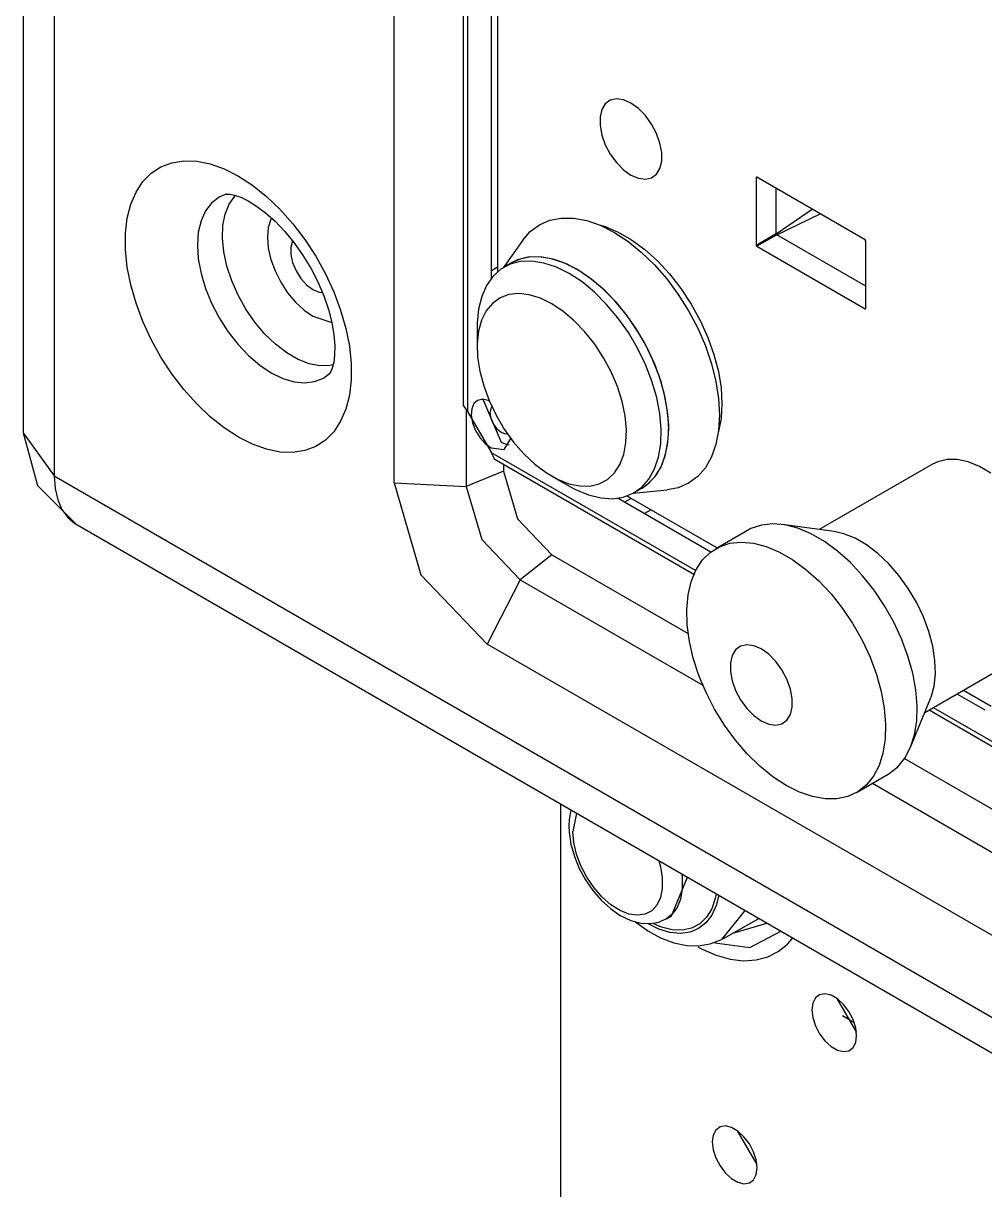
# Model space of a CAD drawing. Extents: x 0 to 258, y 0 to 184.
# Drawn here: x 0.47 to 7.3, y 57.42 to 65.7 of the extents above; entities that cross this region are included whole.
import ezdxf

# ---------------------------------------------------------------- set-up
doc = ezdxf.new("R2010")
doc.units = 0

msp = doc.modelspace()

# ---------------------------------------------------------------- linework, layer by layer
for p, q in [((0.472407, 72.099759), (0.472407, 62.793317)), ((0.692011, 71.793636), (0.692011, 62.487194)), ((3.106331, 62.438511), (3.106331, 70.114064)), ((3.59872, 69.763756), (3.59872, 62.986462)), ((3.628089, 69.72301), (3.628089, 62.945716)), ((3.796099, 68.531857), (3.796099, 63.942665)), ((3.842136, 68.558316), (3.842136, 63.969388)), ((4.643169, 65.155424), (4.607845, 65.129786)), ((4.687008, 65.165054), (4.643169, 65.155424)), ((4.736819, 65.158122), (4.687008, 65.165054)), ((4.789698, 65.134998), (4.736819, 65.158122)), ((4.84258, 65.097057), (4.789698, 65.134998)), ((4.58308, 65.089609), (4.570327, 65.037242)), ((4.607845, 65.129786), (4.58308, 65.089609)), ((4.892388, 65.04649), (4.84258, 65.097057)), ((4.570327, 65.037242), (4.570327, 64.975727)), ((4.570327, 64.975727), (4.58308, 64.908642)), ((4.936229, 64.986236), (4.892388, 65.04649)), ((4.971554, 64.919799), (4.936229, 64.986236)), ((4.58308, 64.908642), (4.607845, 64.839882)), ((4.996319, 64.851039), (4.971554, 64.919799)), ((4.607845, 64.839882), (4.643169, 64.773445)), ((5.009072, 64.783954), (4.996319, 64.851039)), ((1.528165, 64.712162), (1.61331, 64.725418)), ((1.61331, 64.725418), (1.704557, 64.722322)), ((1.704557, 64.722322), (1.800463, 64.702955)), ((4.643169, 64.773445), (4.687008, 64.713192)), ((4.996319, 64.670073), (5.009072, 64.722439)), ((5.009072, 64.722439), (5.009072, 64.783954)), ((1.322155, 64.57776), (1.38143, 64.637751)), ((1.38143, 64.637751), (1.450462, 64.682788)), ((1.450462, 64.682788), (1.528165, 64.712162)), ((1.800463, 64.702955), (1.89952, 64.667591)), ((1.89952, 64.667591), (2.000165, 64.616801)), ((4.687008, 64.713192), (4.736819, 64.662625)), ((4.736819, 64.662625), (4.789698, 64.624683)), ((4.971554, 64.629896), (4.996319, 64.670073)), ((1.273575, 64.503758), (1.322155, 64.57776)), ((2.000165, 64.616801), (2.10081, 64.551389)), ((2.10081, 64.551389), (2.19987, 64.472384)), ((4.789698, 64.624683), (4.84258, 64.601559)), ((4.84258, 64.601559), (4.892388, 64.594627)), ((4.892388, 64.594627), (4.936229, 64.604258)), ((4.936229, 64.604258), (4.971554, 64.629896)), ((5.681659, 64.608641), (5.680642, 64.606319)), ((5.684163, 64.608356), (5.680724, 64.606504)), ((5.680724, 64.606504), (5.680724, 64.124698)), ((5.684187, 64.608435), (5.681659, 64.608641)), ((6.454894, 64.163592), (5.684163, 64.608356)), ((1.236452, 64.416917), (1.273575, 64.503758)), ((1.912472, 64.488542), (1.863034, 64.466767)), ((1.912347, 64.488502), (1.919729, 64.489296)), ((1.912877, 64.488741), (1.912347, 64.488502)), ((1.919729, 64.489296), (1.93862, 64.488502)), ((1.934567, 64.41743), (1.974635, 64.47444)), ((1.93862, 64.488502), (1.972442, 64.481782)), ((1.972442, 64.481782), (2.016794, 64.466489)), ((1.974635, 64.47444), (1.980483, 64.480631)), ((2.19987, 64.472384), (2.295776, 64.381032)), ((5.822011, 64.20619), (5.822011, 64.528716)), ((1.211369, 64.318603), (1.236452, 64.416917)), ((1.809586, 64.425357), (1.766586, 64.369149)), ((1.863034, 64.466767), (1.809586, 64.425357)), ((1.906153, 64.347313), (1.934567, 64.41743)), ((2.016794, 64.466489), (2.069946, 64.440904)), ((2.069946, 64.440904), (2.129808, 64.404085)), ((2.129808, 64.404085), (2.194343, 64.355645)), ((1.198722, 64.210368), (1.211369, 64.318603)), ((1.766586, 64.369149), (1.73509, 64.299529)), ((1.89012, 64.265901), (1.906153, 64.347313)), ((2.194343, 64.355645), (2.261446, 64.295759)), ((2.231315, 64.311457), (2.2129, 64.251944)), ((2.235205, 64.319632), (2.231315, 64.311457)), ((2.295776, 64.381032), (2.387022, 64.278775)), ((4.139337, 64.271187), (4.213071, 64.303292)), ((4.213071, 64.303292), (4.294616, 64.31914)), ((4.294616, 64.31914), (4.382574, 64.318347)), ((4.382574, 64.318347), (4.475442, 64.301149)), ((5.822011, 64.20619), (6.077069, 64.381608)), ((5.825715, 64.200104), (6.135542, 64.347742)), ((1.73509, 64.299529), (1.715881, 64.21821)), ((1.886892, 64.175302), (1.89012, 64.265901)), ((2.2129, 64.251944), (2.206683, 64.182581)), ((2.261446, 64.295759), (2.328984, 64.225168)), ((2.328984, 64.225168), (2.394878, 64.145084)), ((2.387022, 64.278775), (2.472168, 64.167225)), ((4.02164, 64.162716), (4.074673, 64.223369)), ((4.074673, 64.223369), (4.139337, 64.271187)), ((4.475442, 64.301149), (4.571629, 64.267716)), ((4.563263, 64.271309), (4.607004, 64.258291)), ((4.571629, 64.267716), (4.66949, 64.218628)), ((4.607004, 64.258291), (4.700224, 64.219271)), ((1.198722, 64.093914), (1.198722, 64.210368)), ((1.715881, 64.21821), (1.709425, 64.127193)), ((1.896549, 64.077867), (1.886892, 64.175302)), ((2.206683, 64.182581), (2.2129, 64.106032)), ((2.385774, 64.155387), (2.373021, 64.112578)), ((2.385988, 64.155916), (2.385774, 64.155387)), ((2.394878, 64.145084), (2.457203, 64.057142)), ((2.472168, 64.167225), (2.549871, 64.048138)), ((4.021524, 64.162798), (3.881824, 63.966213)), ((4.66949, 64.218628), (4.767354, 64.154726)), ((4.700224, 64.219271), (4.79432, 64.164949)), ((4.767354, 64.154726), (4.863541, 64.077105)), ((4.79432, 64.164949), (4.887541, 64.09634)), ((5.822011, 64.20619), (5.680724, 64.124698)), ((5.825715, 64.200104), (5.684163, 64.118613)), ((6.458598, 63.834715), (5.825715, 64.200104)), ((6.458468, 64.157369), (6.454923, 64.163481)), ((6.458598, 63.675701), (6.458598, 64.157242)), ((1.211369, 63.971087), (1.198722, 64.093914)), ((1.709425, 64.127193), (1.715881, 64.028723)), ((1.918853, 63.976114), (1.896549, 64.077867)), ((2.2129, 64.106032), (2.231315, 64.025241)), ((2.373021, 64.112578), (2.373021, 64.060283)), ((2.373021, 64.060283), (2.385774, 64.002744)), ((2.457203, 64.057142), (2.514223, 63.963297)), ((4.863541, 64.077105), (4.956409, 63.987089)), ((4.887541, 64.09634), (4.978147, 64.014719)), ((5.680652, 64.124635), (5.684198, 64.118523)), ((5.684163, 64.118613), (6.454894, 63.673584)), ((1.715881, 64.028723), (1.73509, 63.925221)), ((1.953204, 63.872683), (1.918853, 63.976114)), ((2.231315, 64.025241), (2.261242, 63.943313)), ((2.385774, 64.002744), (2.410248, 63.94462)), ((2.549871, 64.048138), (2.618903, 63.923398)), ((3.930864, 63.990549), (3.865221, 63.955243)), ((3.941884, 64.000873), (3.888703, 63.970446)), ((4.004688, 64.009864), (3.930864, 63.990549)), ((3.983897, 64.021164), (3.941866, 64.00095)), ((4.001653, 64.027427), (3.941882, 64.000871)), ((4.057721, 64.040479), (3.983897, 64.021164)), ((4.077306, 64.042667), (4.001653, 64.027427)), ((4.085256, 64.012827), (4.004688, 64.009864)), ((4.138289, 64.043442), (4.057721, 64.040479)), ((4.159321, 64.041609), (4.077306, 64.042667)), ((4.171005, 63.99936), (4.085256, 64.012827)), ((4.224038, 64.029975), (4.138289, 64.043442)), ((4.246107, 64.024067), (4.159321, 64.041609)), ((4.260265, 63.96974), (4.171005, 63.99936)), ((4.313298, 64.000355), (4.224038, 64.029975)), ((4.335973, 63.990488), (4.246107, 64.024067)), ((4.404325, 63.955156), (4.313298, 64.000355)), ((4.427169, 63.941519), (4.335973, 63.990488)), ((4.956409, 63.987089), (5.044367, 63.886224)), ((4.978147, 64.014719), (5.064454, 63.921604)), ((1.236452, 63.843817), (1.211369, 63.971087)), ((1.73509, 63.925221), (1.766586, 63.819237)), ((2.261242, 63.943313), (2.301517, 63.863396)), ((2.410248, 63.94462), (2.444471, 63.890619)), ((2.444471, 63.890619), (2.485664, 63.845116)), ((2.514223, 63.963297), (2.564465, 63.865764)), ((2.618903, 63.923398), (2.678178, 63.79497)), ((3.809042, 63.904639), (3.763415, 63.839721)), ((3.842136, 63.969388), (3.796099, 63.942665)), ((3.796099, 63.942665), (3.797157, 63.890542)), ((3.865221, 63.955243), (3.809042, 63.904639)), ((3.842136, 63.969388), (3.842666, 63.937638)), ((4.351292, 63.924541), (4.260265, 63.96974)), ((4.442311, 63.864648), (4.351281, 63.924549)), ((4.351281, 63.924549), (4.351281, 63.924549)), ((4.495371, 63.895254), (4.404341, 63.955156)), ((4.517921, 63.878115), (4.427169, 63.941519)), ((4.584628, 63.821819), (4.495371, 63.895254)), ((5.064454, 63.921604), (5.144853, 63.818734)), ((1.273575, 63.714113), (1.236452, 63.843817)), ((1.766586, 63.819237), (1.809586, 63.713383)), ((1.998726, 63.77025), (1.953204, 63.872683)), ((2.301517, 63.863396), (2.350589, 63.788559)), ((2.485664, 63.845116), (2.530487, 63.811797)), ((2.530495, 63.811913), (2.575318, 63.793472)), ((2.564465, 63.865764), (2.606708, 63.767043)), ((3.763415, 63.839721), (3.729234, 63.761754)), ((4.531568, 63.791213), (4.442311, 63.864648)), ((4.606461, 63.801507), (4.517921, 63.878115)), ((4.670376, 63.736277), (4.584628, 63.821819)), ((5.044367, 63.886224), (5.125909, 63.776232)), ((5.144853, 63.818734), (5.217844, 63.708022)), ((2.054238, 63.671465), (1.998726, 63.77025)), ((2.350589, 63.788559), (2.406578, 63.72168)), ((2.575318, 63.793472), (2.596776, 63.79035)), ((2.606708, 63.767043), (2.64012, 63.669727)), ((2.678178, 63.79497), (2.726758, 63.664877)), ((3.729234, 63.761754), (3.707167, 63.672256)), ((3.859803, 63.751356), (3.805783, 63.712544)), ((3.92244, 63.774851), (3.859803, 63.751356)), ((3.992232, 63.782471), (3.92244, 63.774851)), ((4.067537, 63.774057), (3.992232, 63.782471)), ((4.146595, 63.749768), (4.067537, 63.774057)), ((4.227549, 63.71021), (4.146595, 63.749768)), ((4.617317, 63.70567), (4.531568, 63.791213)), ((4.691069, 63.713192), (4.606461, 63.801507)), ((4.750947, 63.640294), (4.670376, 63.736277)), ((5.125909, 63.776232), (5.199646, 63.658995)), ((1.322155, 63.58402), (1.273575, 63.714113)), ((1.809586, 63.713383), (1.863034, 63.610262)), ((2.118299, 63.578895), (2.054238, 63.671465)), ((2.406578, 63.72168), (2.467329, 63.665329)), ((2.467329, 63.665329), (2.530506, 63.621673)), ((2.64012, 63.669727), (2.664276, 63.576427)), ((2.726758, 63.664877), (2.763881, 63.535173)), ((3.707167, 63.672256), (3.697642, 63.572963)), ((3.761648, 63.659326), (3.728434, 63.592945)), ((3.805783, 63.712544), (3.761648, 63.659326)), ((4.308519, 63.656175), (4.227565, 63.710086)), ((4.387577, 63.589174), (4.308519, 63.656175)), ((4.697888, 63.609687), (4.617317, 63.70567)), ((4.770095, 63.614884), (4.691069, 63.713192)), ((4.824771, 63.535739), (4.750947, 63.640294)), ((5.199646, 63.658995), (5.264307, 63.53652)), ((5.217844, 63.708022), (5.282069, 63.591534)), ((6.458598, 63.675701), (6.454894, 63.673584)), ((6.454933, 63.673571), (6.457461, 63.673365)), ((6.457461, 63.673365), (6.458479, 63.675688)), ((1.38143, 63.455592), (1.322155, 63.58402)), ((1.863034, 63.610262), (1.925616, 63.512413)), ((2.189255, 63.49493), (2.118299, 63.578895)), ((2.530495, 63.621678), (2.664324, 63.577845)), ((2.664276, 63.576427), (2.679252, 63.489739)), ((3.697642, 63.572963), (3.697113, 63.546849)), ((3.728434, 63.592945), (3.706924, 63.514959)), ((4.462883, 63.510651), (4.387577, 63.589174)), ((4.771712, 63.505132), (4.697888, 63.609687)), ((4.842003, 63.508498), (4.770095, 63.614884)), ((5.282069, 63.591534), (5.336334, 63.471437)), ((1.925616, 63.512413), (1.995789, 63.422246)), ((2.265264, 63.421746), (2.189255, 63.49493)), ((2.679252, 63.489739), (2.685602, 63.412137)), ((2.763881, 63.535173), (2.788964, 63.407903)), ((3.697145, 63.546849), (3.697145, 63.403974)), ((3.706924, 63.514959), (3.697611, 63.427194)), ((4.532674, 63.42245), (4.462883, 63.510651)), ((4.837355, 63.394042), (4.771712, 63.505132)), ((4.890414, 63.424649), (4.824771, 63.535739)), ((4.905392, 63.396105), (4.842003, 63.508498)), ((5.264307, 63.53652), (5.318795, 63.410901)), ((1.450462, 63.330851), (1.38143, 63.455592)), ((1.995789, 63.422246), (2.071822, 63.341985)), ((2.344358, 63.361241), (2.265264, 63.421746)), ((2.685602, 63.412137), (2.684543, 63.345835)), ((2.788964, 63.407903), (2.801611, 63.285076)), ((3.697611, 63.427194), (3.700733, 63.331709)), ((4.595314, 63.326637), (4.532674, 63.42245)), ((4.893534, 63.278572), (4.837355, 63.394042)), ((4.946593, 63.309179), (4.890414, 63.424649)), ((4.959029, 63.27989), (4.905392, 63.396105)), ((5.318795, 63.410901), (5.362171, 63.28429)), ((5.336334, 63.471437), (5.379623, 63.34997)), ((1.528165, 63.211768), (1.450462, 63.330851)), ((2.071822, 63.341985), (2.151848, 63.273601)), ((2.424493, 63.314982), (2.344358, 63.361241)), ((2.50359, 63.284166), (2.424493, 63.314982)), ((2.684543, 63.345835), (2.67777, 63.292569)), ((3.700733, 63.331709), (3.716184, 63.230741)), ((4.649331, 63.225455), (4.595314, 63.326637)), ((4.992218, 63.191583), (4.946593, 63.309179)), ((5.379623, 63.34997), (5.411135, 63.229394)), ((2.151848, 63.273601), (2.233892, 63.218779)), ((2.579599, 63.269587), (2.50359, 63.284166)), ((2.650552, 63.271704), (2.579599, 63.269587)), ((2.65753, 63.228328), (2.650148, 63.216157)), ((2.673915, 63.27636), (2.650552, 63.271704)), ((2.667769, 63.253358), (2.65753, 63.228328)), ((2.67777, 63.292569), (2.667769, 63.253358)), ((2.801611, 63.285076), (2.801611, 63.168625)), ((3.716184, 63.230741), (3.743629, 63.126659)), ((4.939158, 63.160976), (4.893534, 63.278572)), ((5.001867, 63.162121), (4.959029, 63.27989)), ((5.362171, 63.28429), (5.393696, 63.158851)), ((5.411135, 63.229394), (5.430291, 63.111954)), ((1.61331, 63.100217), (1.528165, 63.211768)), ((2.233892, 63.218769), (2.31594, 63.178862)), ((2.31594, 63.178862), (2.395965, 63.154864)), ((2.395965, 63.154864), (2.471999, 63.14735)), ((2.471999, 63.14735), (2.542171, 63.156504)), ((2.542171, 63.156504), (2.60475, 63.18209)), ((2.60475, 63.18209), (2.648444, 63.21412)), ((2.650148, 63.216157), (2.64856, 63.214305)), ((2.801611, 63.168625), (2.788964, 63.060389)), ((4.693467, 63.12128), (4.649331, 63.225455)), ((4.973342, 63.043543), (4.939158, 63.160976)), ((5.026402, 63.07415), (4.992218, 63.191583)), ((5.033077, 63.045083), (5.001867, 63.162121)), ((5.393696, 63.158851), (5.412825, 63.03673)), ((1.704557, 62.997958), (1.61331, 63.100217)), ((2.788964, 63.060389), (2.763881, 62.962073)), ((3.743629, 63.126659), (3.782417, 63.021898)), ((4.72668, 63.016553), (4.693467, 63.12128)), ((5.048468, 62.959162), (5.026402, 63.07415)), ((5.430291, 63.111954), (5.43672, 62.999842)), ((1.800463, 62.906606), (1.704557, 62.997958)), ((3.598799, 62.986502), (3.628089, 62.945682)), ((3.673743, 63.00099), (3.658344, 62.964568)), ((3.700016, 63.023877), (3.673743, 63.00099)), ((3.734848, 63.031179), (3.700016, 63.023877)), ((3.775128, 63.022263), (3.734848, 63.031179)), ((3.738036, 63.031058), (3.866925, 62.726136)), ((3.783886, 63.018426), (3.775128, 63.022263)), ((3.782417, 63.021898), (3.831638, 62.918919)), ((3.80138, 62.979337), (3.793443, 62.967034)), ((4.74819, 62.913726), (4.72668, 63.016553)), ((4.995409, 62.928553), (4.973342, 63.043543)), ((5.052048, 62.931061), (5.033077, 63.045083)), ((5.412825, 63.03673), (5.419228, 62.92002)), ((5.43672, 62.999842), (5.430291, 62.895144)), ((1.89952, 62.827601), (1.800463, 62.906606)), ((2.763881, 62.962073), (2.726758, 62.875231)), ((3.618564, 62.952066), (3.618564, 62.412582)), ((3.628089, 62.945682), (3.796215, 62.654479)), ((3.658344, 62.964568), (3.655195, 62.917843)), ((3.655195, 62.917843), (3.664588, 62.864968)), ((3.793443, 62.967034), (3.787384, 62.935376)), ((3.787384, 62.935376), (3.793443, 62.896726)), ((3.793443, 62.896726), (3.810693, 62.85697)), ((3.831638, 62.918919), (3.89014, 62.820132)), ((4.757504, 62.815211), (4.74819, 62.913726)), ((5.00496, 62.818251), (4.995409, 62.928553)), ((5.057993, 62.848858), (5.048468, 62.959162)), ((5.058398, 62.82227), (5.052048, 62.931061)), ((5.430291, 62.895144), (5.411664, 62.801685)), ((5.419228, 62.92002), (5.412825, 62.810716)), ((2.000165, 62.762188), (1.89952, 62.827601)), ((2.726758, 62.875231), (2.678178, 62.80123)), ((3.664588, 62.864968), (3.685675, 62.810644)), ((3.810693, 62.85697), (3.83649, 62.822159)), ((3.83649, 62.822159), (3.866933, 62.797605)), ((3.89014, 62.820132), (3.95655, 62.727853)), ((4.754382, 62.723316), (4.757504, 62.815211)), ((5.001785, 62.71478), (5.00496, 62.818251)), ((5.052032, 62.720837), (5.058382, 62.82228)), ((5.054818, 62.745387), (5.057993, 62.848858)), ((0.472352, 62.793346), (0.572841, 62.418332)), ((0.472352, 62.793346), (0.692019, 62.487194)), ((2.10081, 62.711402), (2.000165, 62.762191)), ((2.618903, 62.741239), (2.549871, 62.696201)), ((2.678178, 62.80123), (2.618903, 62.741239)), ((3.685675, 62.810644), (3.716576, 62.759693)), ((3.716576, 62.759693), (3.754557, 62.716646)), ((3.866925, 62.797584), (3.897368, 62.787001)), ((3.888286, 62.67424), (3.937101, 62.753087)), ((3.897368, 62.787001), (3.912026, 62.787795)), ((5.03897, 62.650762), (5.054818, 62.745387)), ((5.412825, 62.810716), (5.393696, 62.710687)), ((2.19987, 62.676037), (2.10081, 62.711402)), ((2.295776, 62.65667), (2.19987, 62.676037)), ((2.387022, 62.653574), (2.295776, 62.65667)), ((2.472168, 62.66683), (2.387022, 62.653574)), ((2.549871, 62.696201), (2.472168, 62.66683)), ((3.754557, 62.716646), (3.796242, 62.685327)), ((3.796099, 62.65441), (5.249983, 61.815153)), ((3.796215, 62.685316), (3.888286, 62.67424)), ((3.796215, 62.654479), (3.816932, 62.608693)), ((3.866925, 62.726136), (3.90861, 62.709335)), ((3.90861, 62.709335), (3.925094, 62.706954)), ((3.95655, 62.727853), (4.02931, 62.644248)), ((4.73893, 62.640197), (4.754382, 62.723316)), ((4.985937, 62.620152), (5.001785, 62.71478)), ((5.010773, 62.566823), (5.03897, 62.650762)), ((5.033062, 62.628717), (5.052032, 62.720837)), ((5.393696, 62.710687), (5.362171, 62.621647)), ((3.817001, 62.608638), (5.237547, 61.788695)), ((3.884205, 62.569744), (3.884205, 62.520002)), ((4.02931, 62.644248), (4.106719, 62.571271)), ((4.106719, 62.571271), (4.186962, 62.510636)), ((4.672697, 62.507824), (4.711485, 62.567802)), ((4.711485, 62.567802), (4.73893, 62.640197)), ((4.95774, 62.536216), (4.985937, 62.620152)), ((4.970771, 62.495206), (5.010773, 62.566823)), ((5.001851, 62.547715), (5.033062, 62.628717)), ((5.362171, 62.621647), (5.318795, 62.545117)), ((6.931937, 62.569744), (6.128134, 62.105665)), ((6.969571, 62.587516), (6.932019, 62.569789)), ((7.035979, 62.603126), (6.969571, 62.587516)), ((7.108742, 62.602597), (7.035979, 62.603126)), ((7.186151, 62.586193), (7.108742, 62.602597)), ((7.266391, 62.554181), (7.186151, 62.586193)), ((0.692011, 62.487194), (8.987747, 57.698242)), ((0.692019, 62.487194), (0.698184, 62.397596)), ((3.884205, 62.520002), (3.618564, 62.412582)), ((3.884329, 62.520039), (3.983496, 62.180976)), ((4.186962, 62.510636), (4.268155, 62.463765)), ((4.227369, 62.485342), (4.351194, 62.413905)), ((4.623476, 62.461672), (4.672697, 62.507824)), ((4.917738, 62.464599), (4.95774, 62.536216)), ((4.919743, 62.437304), (4.970771, 62.495206)), ((4.959013, 62.479407), (5.001851, 62.547715)), ((5.264307, 62.482405), (5.199646, 62.43459)), ((5.318795, 62.545117), (5.264307, 62.482405)), ((7.347583, 62.50731), (7.266391, 62.554181)), ((0.572841, 62.418332), (0.84738, 62.14381)), ((0.698184, 62.397596), (0.716546, 62.31721)), ((3.106334, 62.4385), (3.296864, 61.784557)), ((3.106334, 62.4385), (3.618606, 62.412624)), ((3.618606, 62.412629), (3.729281, 62.034217)), ((4.268155, 62.463765), (4.348395, 62.431753)), ((4.348395, 62.431753), (4.425804, 62.415349)), ((4.351186, 62.414002), (4.396919, 62.389449)), ((4.425804, 62.415349), (4.498567, 62.41482)), ((4.498567, 62.41482), (4.564974, 62.43043)), ((4.564974, 62.43043), (4.623476, 62.461672)), ((4.80565, 62.363636), (4.86671, 62.406697)), ((4.813685, 62.368132), (4.866866, 62.398823)), ((4.86671, 62.406697), (4.917738, 62.464599)), ((4.866787, 62.398762), (4.919743, 62.437304)), ((4.869515, 62.400355), (4.905376, 62.42512)), ((4.905376, 62.42512), (4.959013, 62.479407)), ((5.125909, 62.402485), (5.046767, 62.386875)), ((5.199646, 62.43459), (5.125909, 62.402485)), ((0.716546, 62.31721), (0.746693, 62.247905)), ((4.396919, 62.389449), (4.487282, 62.351947)), ((4.487282, 62.351947), (4.575, 62.330357)), ((4.575, 62.330357), (4.658362, 62.325092)), ((4.658362, 62.325092), (4.735747, 62.336257)), ((4.698856, 62.328709), (4.743835, 62.301721)), ((4.735747, 62.336257), (4.80565, 62.363636)), ((4.791989, 62.326857), (4.745158, 62.300663)), ((4.762356, 62.344319), (4.789608, 62.32818)), ((4.789608, 62.32818), (5.401589, 61.974961)), ((4.806541, 62.364163), (5.046783, 62.386917)), ((0.746693, 62.247905), (0.787912, 62.191298)), ((4.743835, 62.301721), (5.358197, 61.946916)), ((4.933277, 62.245101), (4.88671, 62.219171)), ((0.787912, 62.191298), (0.839241, 62.148705)), ((0.839241, 62.148705), (0.847364, 62.14381)), ((3.983496, 62.180976), (4.227549, 61.925564)), ((0.847321, 62.143765), (9.034313, 57.417784)), ((5.616959, 62.099051), (5.392857, 61.96967)), ((5.642613, 62.112502), (5.616975, 62.099141)), ((5.716747, 62.13732), (5.642613, 62.112502)), ((5.798019, 62.145998), (5.716747, 62.13732)), ((5.884982, 62.138378), (5.798019, 62.145998)), ((6.233967, 62.091113), (5.864609, 62.141649)), ((5.976086, 62.114619), (5.884982, 62.138378)), ((6.0697, 62.075114), (5.976086, 62.114619)), ((6.164159, 62.020583), (6.0697, 62.075114)), ((6.302271, 62.075926), (6.233932, 62.091193)), ((6.382512, 62.043917), (6.302271, 62.075926)), ((3.729281, 62.034217), (4.001659, 61.749164)), ((5.352805, 61.942637), (5.418472, 61.983137)), ((5.418472, 61.983137), (5.492602, 62.007928)), ((5.492602, 62.007928), (5.573874, 62.016607)), ((5.573874, 62.016607), (5.660838, 62.008987)), ((5.660838, 62.008987), (5.751941, 61.985201)), ((5.751941, 61.985201), (5.845556, 61.945696)), ((6.257777, 61.952001), (6.164159, 62.020583)), ((6.463704, 61.997046), (6.382512, 62.043917)), ((6.543947, 61.936412), (6.463704, 61.997046)), ((4.227634, 61.925484), (4.00168, 61.749272)), ((4.227634, 61.925484), (5.196008, 61.36642)), ((5.296771, 61.887167), (5.352805, 61.942637)), ((5.845556, 61.945696), (5.940015, 61.891168)), ((6.348878, 61.870591), (6.257777, 61.952001)), ((6.621353, 61.863434), (6.543947, 61.936412)), ((5.217428, 61.73553), (5.251377, 61.81772)), ((5.251377, 61.81772), (5.296771, 61.887167)), ((5.940015, 61.891168), (6.033632, 61.822585)), ((6.033632, 61.822585), (6.124736, 61.741176)), ((6.435841, 61.777805), (6.348878, 61.870591)), ((6.694116, 61.779829), (6.621353, 61.863434)), ((3.296864, 61.784557), (3.767931, 61.292583)), ((4.001659, 61.749164), (3.767931, 61.292583)), ((4.00168, 61.749272), (5.300518, 60.999179)), ((5.195521, 61.642063), (5.217428, 61.73553)), ((6.124736, 61.741176), (6.211699, 61.648389)), ((6.517115, 61.6753), (6.435841, 61.777805)), ((6.760527, 61.68755), (6.694116, 61.779829)), ((6.591246, 61.564903), (6.517115, 61.6753)), ((6.819029, 61.588763), (6.760527, 61.68755)), ((5.186075, 61.538992), (5.195521, 61.642063)), ((6.211699, 61.648389), (6.292971, 61.545884)), ((6.868249, 61.485782), (6.819029, 61.588763)), ((5.189224, 61.428153), (5.186075, 61.538992)), ((6.292971, 61.545884), (6.367102, 61.435487)), ((6.656913, 61.448587), (6.591246, 61.564903)), ((6.907037, 61.381023), (6.868249, 61.485782)), ((5.20494, 61.311525), (5.189224, 61.428153)), ((6.367102, 61.435487), (6.432769, 61.319171)), ((6.712944, 61.328426), (6.656913, 61.448587)), ((6.758341, 61.206565), (6.712944, 61.328426)), ((6.934479, 61.276941), (6.907037, 61.381023)), ((8.364124, 58.639363), (3.768053, 61.292602)), ((5.232928, 61.191187), (5.20494, 61.311525)), ((5.533785, 61.252121), (5.508993, 61.211862)), ((5.569181, 61.277812), (5.533785, 61.252121)), ((5.613109, 61.287469), (5.569181, 61.277812)), ((5.66302, 61.28051), (5.613109, 61.287469)), ((5.716008, 61.257359), (5.66302, 61.28051)), ((5.768996, 61.219339), (5.716008, 61.257359)), ((6.432769, 61.319171), (6.4888, 61.199011)), ((6.878226, 60.806563), (7.682029, 61.270641)), ((6.949931, 61.175974), (6.934479, 61.276941)), ((5.272686, 61.069291), (5.232928, 61.191187)), ((5.508993, 61.211862), (5.496214, 61.15939)), ((5.496214, 61.15939), (5.496214, 61.09775)), ((5.818905, 61.168671), (5.768996, 61.219339)), ((5.862833, 61.108296), (5.818905, 61.168671)), ((6.4888, 61.199011), (6.534197, 61.077149)), ((6.79229, 61.085177), (6.758341, 61.206565)), ((6.953053, 61.080488), (6.949931, 61.175974)), ((5.496214, 61.09775), (5.508993, 61.03053)), ((5.898229, 61.041727), (5.862833, 61.108296)), ((6.534197, 61.077149), (6.568146, 60.955761)), ((6.814197, 60.966429), (6.79229, 61.085177)), ((6.94374, 60.992723), (6.953053, 61.080488)), ((5.323515, 60.948009), (5.272686, 61.069291)), ((5.508993, 61.03053), (5.533785, 60.96163)), ((5.923047, 60.972827), (5.898229, 61.041727)), ((6.922229, 60.914738), (6.94374, 60.992723)), ((5.384499, 60.829505), (5.323515, 60.948009)), ((5.533785, 60.96163), (5.569181, 60.895061)), ((5.935827, 60.905604), (5.923047, 60.972827)), ((5.935827, 60.843967), (5.935827, 60.905604)), ((6.568146, 60.955761), (6.590053, 60.837014)), ((6.823643, 60.852442), (6.814197, 60.966429)), ((6.918525, 60.905345), (6.922229, 60.914738)), ((7.105768, 60.938061), (7.303411, 60.824025)), ((7.151805, 60.964519), (7.349449, 60.850484)), ((5.454555, 60.715896), (5.384499, 60.829505)), ((5.569181, 60.895061), (5.613109, 60.834685)), ((5.613109, 60.834685), (5.66302, 60.784018)), ((5.923047, 60.791495), (5.935827, 60.843967)), ((6.590053, 60.837014), (6.599499, 60.723026)), ((6.77742, 60.560501), (6.918443, 60.905252)), ((6.820494, 60.745246), (6.823643, 60.852442)), ((6.908389, 60.824025), (8.271785, 60.036891)), ((6.937757, 60.840959), (8.250883, 60.082928)), ((5.66302, 60.784018), (5.716008, 60.745997)), ((5.716008, 60.745997), (5.768996, 60.722846)), ((5.862833, 60.725545), (5.898229, 60.751236)), ((5.898229, 60.751236), (5.923047, 60.791495)), ((6.804778, 60.646757), (6.820494, 60.745246)), ((5.53243, 60.609208), (5.454555, 60.715896)), ((5.768996, 60.722846), (5.818905, 60.715888)), ((5.818905, 60.715888), (5.862833, 60.725545)), ((6.599499, 60.723026), (6.59635, 60.61583)), ((5.616737, 60.511344), (5.53243, 60.609208)), ((6.59635, 60.61583), (6.580634, 60.517342)), ((6.776793, 60.558733), (6.804778, 60.646757)), ((5.70597, 60.42405), (5.616737, 60.511344)), ((6.580634, 60.517342), (6.552646, 60.429318)), ((6.737032, 60.482745), (6.776793, 60.558733)), ((5.798537, 60.348884), (5.70597, 60.42405)), ((6.552646, 60.429318), (6.512885, 60.353327)), ((6.625221, 60.372054), (6.686205, 60.420145)), ((6.686205, 60.420145), (6.737032, 60.482745)), ((6.734293, 60.47848), (8.823705, 59.272246)), ((5.892784, 60.287192), (5.798537, 60.348884)), ((6.392717, 60.237709), (6.616818, 60.36709)), ((6.512885, 60.353327), (6.462058, 60.290729)), ((6.616887, 60.36708), (6.625221, 60.372054)), ((5.987037, 60.240062), (5.89279, 60.287184)), ((6.401075, 60.242636), (6.331018, 60.209912)), ((6.462058, 60.290729), (6.401075, 60.242636)), ((6.506223, 60.303326), (8.597751, 59.095769)), ((6.079604, 60.208351), (5.987037, 60.240062)), ((6.168837, 60.192609), (6.079604, 60.208351)), ((6.253141, 60.193138), (6.168837, 60.192609)), ((6.331018, 60.209912), (6.253141, 60.193138)), ((4.289546, 60.156747), (4.289546, 53.952011)), ((4.362867, 60.114363), (4.350591, 60.044061)), ((4.404172, 60.090519), (4.378004, 59.95968)), ((4.348704, 60.000503), (4.350556, 59.955524)), ((4.350591, 60.044061), (4.348739, 60.000503)), ((4.350556, 59.955524), (4.363415, 59.870349)), ((4.384513, 59.881946), (4.378004, 59.95967)), ((4.378004, 59.95967), (4.378004, 59.95967)), ((4.363415, 59.870349), (4.387783, 59.784058)), ((4.403775, 59.79988), (4.384513, 59.881946)), ((4.387783, 59.784058), (4.422692, 59.698918)), ((4.435019, 59.716838), (4.403775, 59.79988)), ((4.988212, 59.753358), (4.999801, 59.710721)), ((4.422692, 59.698918), (4.467021, 59.617138)), ((4.476958, 59.636217), (4.435019, 59.716838)), ((4.999801, 59.710721), (5.012765, 59.630415)), ((4.467021, 59.617138), (4.519596, 59.540798)), ((4.527869, 59.561316), (4.476958, 59.636217)), ((5.012765, 59.630415), (5.012765, 59.556067)), ((5.077771, 59.361204), (5.190634, 59.636503)), ((5.151801, 59.658921), (5.154182, 59.633468)), ((5.154182, 59.633468), (5.154182, 59.552953)), ((4.519596, 59.540798), (4.579154, 59.47194)), ((4.585673, 59.495205), (4.527869, 59.561316)), ((5.012765, 59.556067), (4.999801, 59.490723)), ((5.154182, 59.552953), (5.14172, 59.48092)), ((5.395821, 59.518052), (5.388915, 59.484225)), ((5.413759, 59.507696), (5.395874, 59.434052)), ((4.579154, 59.47194), (4.644479, 59.412454)), ((4.648001, 59.44059), (4.585673, 59.495205)), ((4.712302, 59.399704), (4.648001, 59.44059)), ((4.974401, 59.43706), (4.937621, 59.397269)), ((4.999801, 59.490723), (4.974401, 59.43706)), ((5.11722, 59.419685), (5.081459, 59.371211)), ((5.14172, 59.48092), (5.11722, 59.419685)), ((5.388915, 59.484225), (5.3637, 59.411533)), ((5.395874, 59.434052), (5.365089, 59.366001)), ((4.644479, 59.412454), (4.714456, 59.364173)), ((4.775942, 59.374224), (4.712302, 59.399704)), ((4.714456, 59.364173), (4.787973, 59.329065)), ((4.836318, 59.365202), (4.775942, 59.374224)), ((4.890957, 59.372981), (4.836318, 59.365202)), ((4.937621, 59.397269), (4.890957, 59.372981)), ((4.987966, 59.317291), (5.042179, 59.341474)), ((5.041756, 59.340508), (5.07721, 59.360881)), ((5.081459, 59.371211), (5.042322, 59.340792)), ((5.32668, 59.351454), (5.278827, 59.305544)), ((5.365089, 59.366001), (5.323055, 59.31106)), ((5.3637, 59.411533), (5.32668, 59.351454)), ((5.43885, 59.194816), (5.60264, 59.398656)), ((5.451859, 59.201867), (5.697657, 59.343683)), ((4.787973, 59.329065), (4.863152, 59.30946)), ((4.819585, 59.320826), (4.822893, 59.317863)), ((4.822893, 59.317863), (4.910213, 59.2554)), ((4.863152, 59.30946), (4.927734, 59.306602)), ((4.910213, 59.2554), (5.00106, 59.205656)), ((4.988508, 59.267436), (4.912171, 59.304234)), ((4.927734, 59.306602), (4.987966, 59.317291)), ((5.007341, 59.281258), (4.952435, 59.303668)), ((5.06673, 59.243967), (4.988508, 59.267436)), ((5.083854, 59.262684), (5.007341, 59.281258)), ((5.15582, 59.260567), (5.083854, 59.262684)), ((5.221378, 59.274987), (5.15582, 59.260567)), ((5.270811, 59.270584), (5.209642, 59.245555)), ((5.278827, 59.305544), (5.221378, 59.274987)), ((5.323055, 59.31106), (5.270811, 59.270584)), ((5.513362, 59.237398), (5.755828, 59.310224)), ((5.633791, 59.136449), (5.855393, 59.252744)), ((5.00106, 59.205656), (5.094172, 59.170318)), ((5.141051, 59.236612), (5.06673, 59.243967)), ((5.094172, 59.170318), (5.187356, 59.151136)), ((5.209642, 59.245555), (5.141051, 59.236612)), ((5.35304, 59.161507), (5.429716, 59.190037)), ((5.385655, 59.169024), (5.633791, 59.136449)), ((5.429716, 59.190037), (5.449322, 59.202341)), ((5.902069, 59.160632), (5.939584, 59.20415)), ((5.187356, 59.151136), (5.268315, 59.14849)), ((5.265461, 59.141373), (5.295258, 59.125709)), ((5.268315, 59.14849), (5.35304, 59.161507)), ((5.295258, 59.125709), (5.396572, 59.082003)), ((5.762533, 59.069599), (5.836976, 59.10735)), ((5.836976, 59.10735), (5.902069, 59.160632)), ((5.396572, 59.082003), (5.495481, 59.054227)), ((5.495481, 59.054227), (5.590429, 59.042823)), ((5.590429, 59.042823), (5.679917, 59.047983)), ((5.679917, 59.047983), (5.762533, 59.069599)), ((6.100294, 58.778838), (6.081482, 58.742133)), ((6.129949, 58.801249), (6.100294, 58.778838)), ((6.168043, 58.807519), (6.129949, 58.801249)), ((6.211493, 58.797174), (6.168043, 58.807519)), ((6.256779, 58.771033), (6.211493, 58.797174)), ((6.252935, 58.773843), (6.392134, 58.532713)), ((6.300229, 58.731216), (6.256779, 58.771033)), ((6.081482, 58.742133), (6.075026, 58.694092)), ((6.075026, 58.694092), (6.081482, 58.638612)), ((6.338324, 58.680953), (6.300229, 58.731216)), ((6.367978, 58.624314), (6.338324, 58.680953)), ((6.081482, 58.638612), (6.100294, 58.580184)), ((6.376842, 58.601528), (6.29244, 58.650211)), ((6.38679, 58.565886), (6.367978, 58.624314)), ((6.100294, 58.580184), (6.129949, 58.523545)), ((6.129949, 58.523545), (6.168043, 58.473282)), ((6.393246, 58.510406), (6.38679, 58.565886)), ((6.38679, 58.462365), (6.393246, 58.510406)), ((6.168043, 58.473282), (6.211493, 58.433465)), ((6.211493, 58.433465), (6.256779, 58.407324)), ((6.338324, 58.40325), (6.367978, 58.42566)), ((6.367978, 58.42566), (6.38679, 58.462365)), ((6.256779, 58.407324), (6.300229, 58.396979)), ((6.300229, 58.396979), (6.338324, 58.40325)), ((5.393188, 57.839751), (5.374376, 57.803046)), ((5.422843, 57.862161), (5.393188, 57.839751)), ((5.460937, 57.868432), (5.422843, 57.862161)), ((5.504387, 57.858087), (5.460937, 57.868432)), ((5.549673, 57.831946), (5.504387, 57.858087)), ((5.374376, 57.803046), (5.36792, 57.755005)), ((5.545829, 57.834756), (5.685028, 57.593626)), ((5.593123, 57.792129), (5.549673, 57.831946)), ((5.631218, 57.741866), (5.593123, 57.792129)), ((5.36792, 57.755005), (5.374376, 57.699525)), ((5.374376, 57.699525), (5.393188, 57.641097)), ((5.660872, 57.685227), (5.631218, 57.741866)), ((5.679684, 57.626799), (5.660872, 57.685227)), ((5.393188, 57.641097), (5.422843, 57.584458)), ((5.68614, 57.571319), (5.679684, 57.626799)), ((5.422843, 57.584458), (5.460937, 57.534195)), ((5.460937, 57.534195), (5.504387, 57.494381)), ((5.660872, 57.486575), (5.679684, 57.523281)), ((5.679684, 57.523281), (5.68614, 57.571321)), ((5.504387, 57.494381), (5.549673, 57.46824)), ((5.549673, 57.46824), (5.593123, 57.457895)), ((5.593123, 57.457895), (5.631218, 57.464165)), ((5.631218, 57.464165), (5.660872, 57.486575))]:
    msp.add_line(p, q)

doc.saveas('drawing.dxf')
